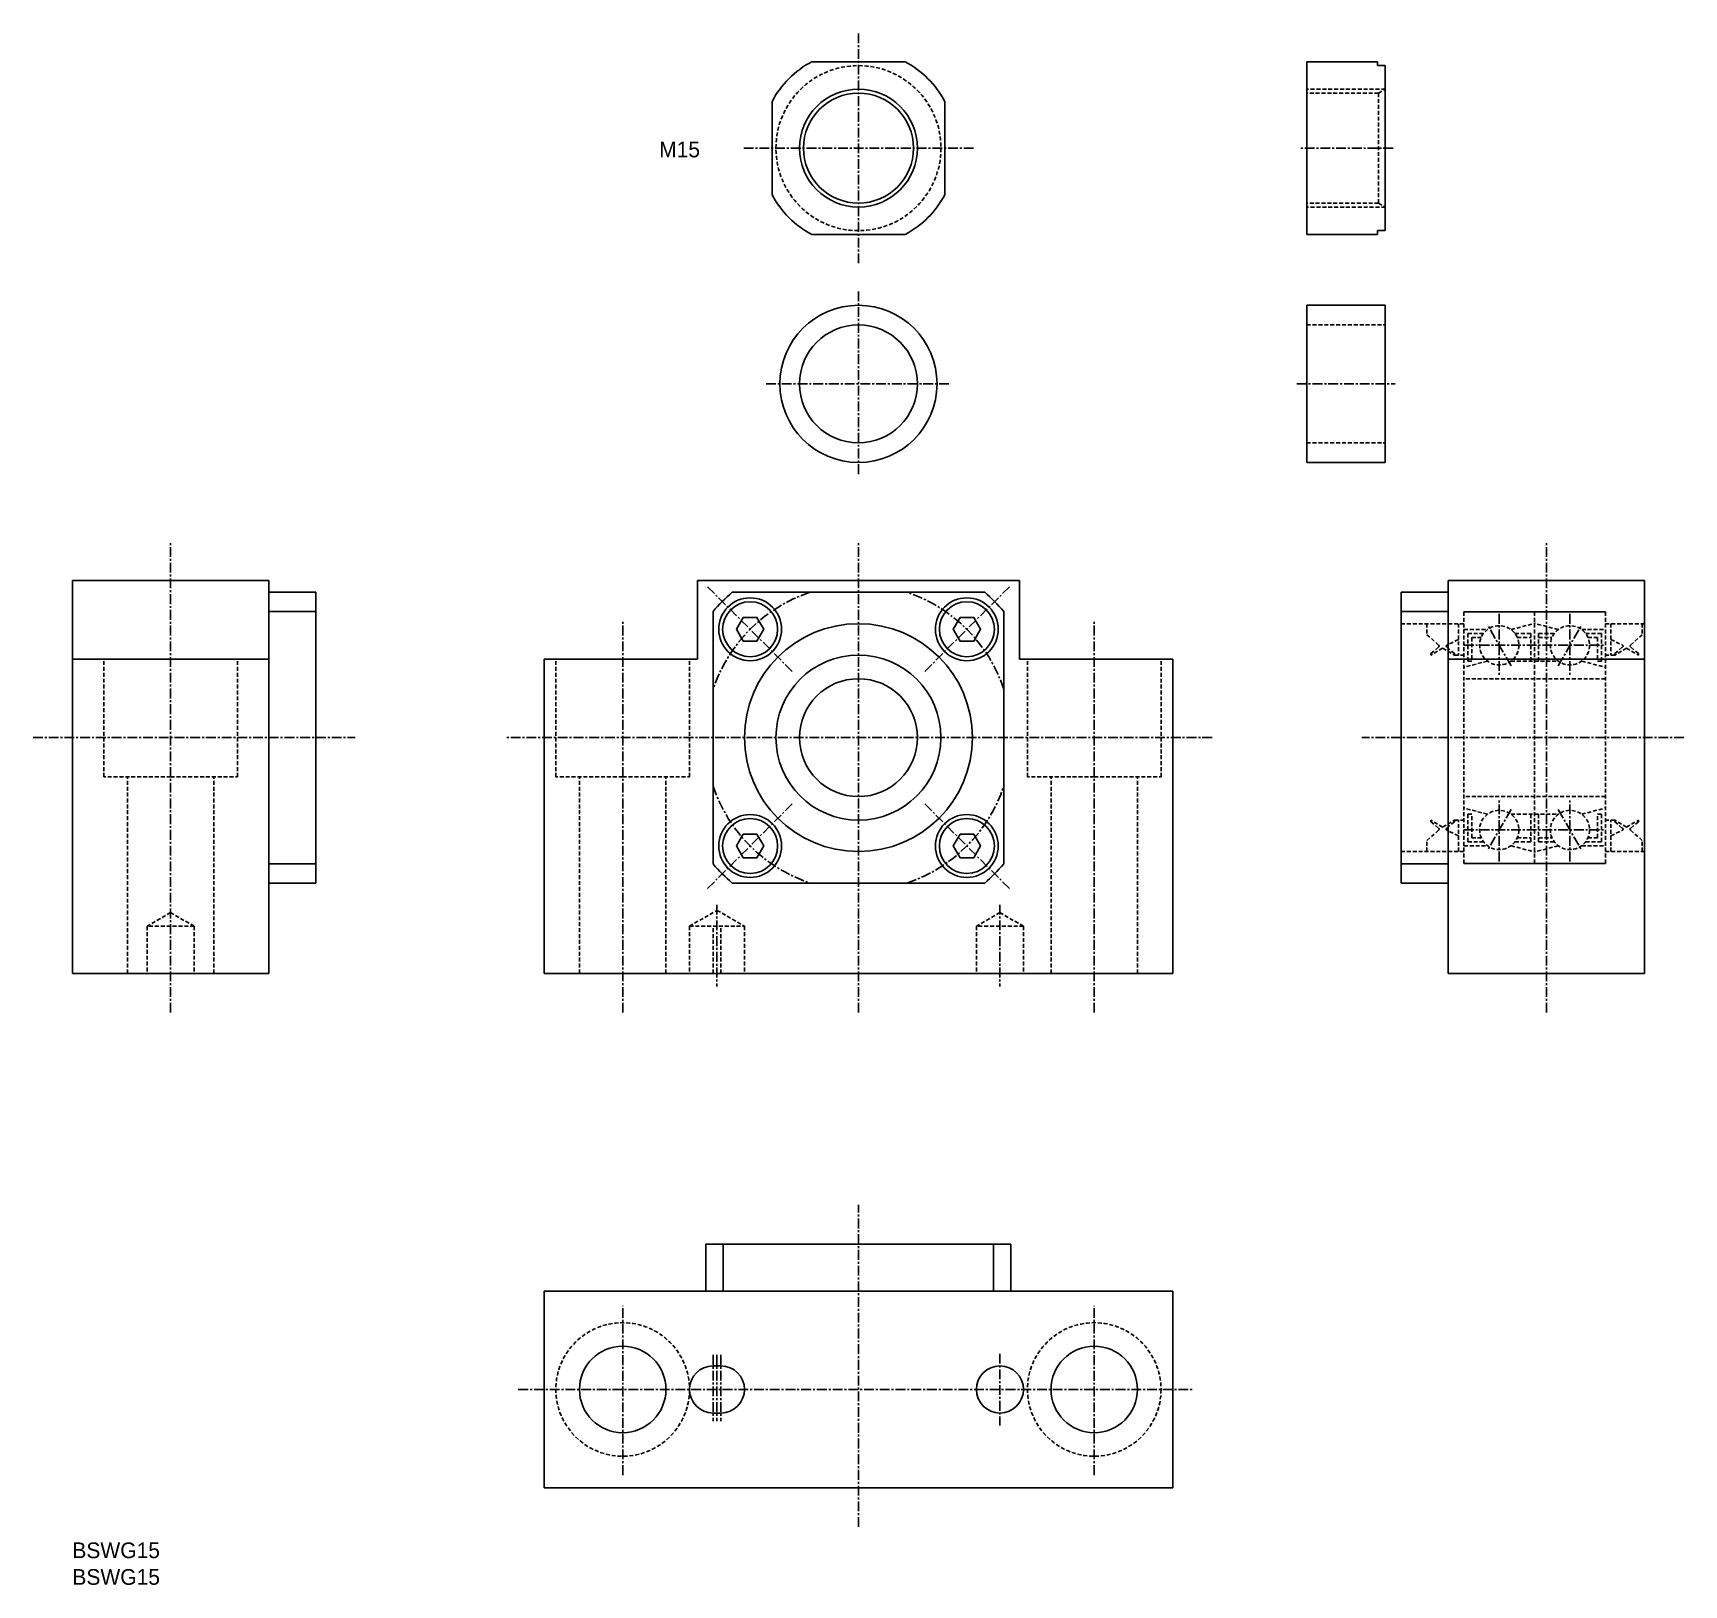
# Model space of a CAD drawing. Extents: x 4 to 214, y 636 to 834.
import ezdxf

# ---------------------------------------------------------------- set-up
doc = ezdxf.new("R2010")
doc.units = 0
doc.linetypes.add('CENTER', pattern=[2, 1.25, -0.25, 0.25, -0.25])
doc.linetypes.add('DASHED', pattern=[0.75, 0.5, -0.25])
doc.layers.get('0').update_dxf_attribs({"linetype": 'CONTINUOUS'})
doc.layers.add('CENTER', color=1, linetype='CENTER')

msp = doc.modelspace()

# ---------------------------------------------------------------- linework, layer by layer
at = {"color": 7, "linetype": 'CONTINUOUS'}
for p, q in [((114.69, 829.94), (102.82, 829.94)), ((165.78, 829.94), (165.78, 807.94)), ((174.78, 829.94), (165.78, 829.94)), ((174.78, 829.94), (174.78, 829.44)), ((175.78, 829.44), (174.78, 829.44)), ((175.78, 829.44), (175.78, 808.44)), ((97.75, 824.88), (97.75, 813)), ((119.75, 813), (119.75, 824.88)), ((102.82, 807.94), (114.69, 807.94)), ((105.79, 807.94), (105.79, 807.94)), ((108.75, 807.94), (108.75, 807.94)), ((165.78, 807.94), (174.78, 807.94)), ((174.78, 808.44), (175.78, 808.44)), ((174.78, 808.44), (174.78, 807.94)), ((175.78, 798.94), (165.78, 798.94)), ((165.78, 798.94), (165.78, 778.94)), ((175.78, 778.94), (175.78, 798.94)), ((175.78, 778.94), (165.78, 778.94)), ((8.73, 763.92), (8.73, 713.92)), ((33.73, 763.92), (8.73, 763.92)), ((33.73, 763.32), (33.73, 763.92)), ((33.73, 713.92), (33.73, 763.32)), ((88.25, 753.92), (88.25, 763.92)), ((129.25, 763.92), (88.25, 763.92)), ((129.25, 753.92), (129.25, 763.92)), ((183.78, 763.92), (208.78, 763.92)), ((183.78, 763.32), (183.78, 763.92)), ((183.78, 713.92), (183.78, 763.32)), ((208.78, 763.92), (208.78, 713.92)), ((39.73, 762.42), (33.73, 762.42)), ((39.73, 725.42), (39.73, 762.42)), ((92.69, 762.42), (124.82, 762.42)), ((177.78, 725.42), (177.78, 762.42)), ((177.78, 762.42), (183.78, 762.42)), ((39.73, 759.98), (33.73, 759.98)), ((90.25, 759.98), (90.25, 727.86)), ((127.25, 759.98), (127.25, 727.86)), ((177.78, 759.98), (183.78, 759.98)), ((33.73, 753.92), (8.73, 753.92)), ((68.75, 753.92), (88.25, 753.92)), ((68.75, 753.92), (68.75, 713.92)), ((148.75, 753.92), (129.25, 753.92)), ((148.75, 753.92), (148.75, 713.92)), ((183.78, 753.92), (208.78, 753.92)), ((39.73, 727.86), (33.73, 727.86)), ((177.78, 727.86), (183.78, 727.86)), ((39.73, 725.42), (33.73, 725.42)), ((92.69, 725.42), (124.82, 725.42)), ((177.78, 725.42), (183.78, 725.42)), ((8.73, 713.92), (33.73, 713.92)), ((68.75, 713.92), (148.75, 713.92)), ((208.78, 713.92), (183.78, 713.92)), ((128.15, 679.47), (89.35, 679.47)), ((89.35, 679.47), (89.35, 673.47)), ((91.55, 679.47), (91.55, 673.47)), ((125.95, 679.47), (125.95, 673.47)), ((128.15, 679.47), (128.15, 673.47)), ((68.75, 673.47), (148.75, 673.47)), ((68.75, 673.47), (68.75, 648.47)), ((148.75, 673.47), (148.75, 648.47)), ((90.25, 663.97), (91.25, 663.97)), ((90.25, 657.97), (91.25, 657.97)), ((148.75, 648.47), (68.75, 648.47))]:
    msp.add_line(p, q, dxfattribs=at)
at = {"color": 3, "linetype": 'DASHED'}
for p, q in [((175.78, 826.44), (165.78, 826.44)), ((174.92, 825.94), (165.78, 825.94)), ((174.92, 825.94), (175.78, 826.44)), ((174.92, 825.94), (174.92, 811.94)), ((174.92, 811.94), (165.78, 811.94)), ((175.78, 811.44), (165.78, 811.44)), ((174.92, 811.94), (175.78, 811.44)), ((165.78, 796.44), (175.78, 796.44)), ((165.78, 781.44), (175.78, 781.44)), ((177.78, 758.42), (185.78, 758.42)), ((181.08, 758.42), (181.08, 757.02)), ((181.08, 758.42), (181.08, 757.02)), ((185.08, 758.42), (185.08, 754.42)), ((203.78, 759.92), (185.78, 759.92)), ((185.78, 759.92), (203.78, 759.92)), ((185.78, 727.92), (185.78, 759.92)), ((191.78, 757.67), (194.78, 758.47)), ((194.78, 759.92), (194.78, 727.92)), ((197.78, 757.67), (194.78, 758.47)), ((203.78, 727.92), (203.78, 759.92)), ((203.78, 759.92), (203.78, 751.42)), ((208.78, 758.42), (203.78, 758.42)), ((204.48, 758.42), (204.48, 754.42)), ((208.48, 758.42), (208.48, 757.02)), ((208.48, 758.42), (208.48, 757.02)), ((181.08, 757.02), (182.58, 755.68)), ((185.08, 756.42), (183.63, 755.7)), ((185.78, 757.67), (188.78, 757.67)), ((186.28, 757.17), (186.28, 753.67)), ((186.28, 757.17), (188.28, 757.17)), ((186.78, 756.67), (186.78, 753.67)), ((186.78, 756.67), (187.99, 756.67)), ((192.28, 757.17), (194.28, 757.17)), ((192.58, 756.67), (194.28, 756.67)), ((194.28, 757.17), (194.28, 753.67)), ((195.28, 757.17), (195.28, 753.67)), ((195.28, 757.17), (197.28, 757.17)), ((195.28, 756.67), (196.99, 756.67)), ((200.78, 757.67), (203.78, 757.67)), ((201.28, 757.17), (203.28, 757.17)), ((201.58, 756.67), (202.78, 756.67)), ((202.78, 756.67), (202.78, 753.67)), ((203.28, 757.17), (203.28, 753.67)), ((204.48, 756.42), (205.94, 755.7)), ((208.48, 757.02), (206.99, 755.68)), ((181.58, 754.62), (182.57, 755.45)), ((183.08, 755.32), (181.58, 754.42)), ((181.58, 754.62), (181.58, 754.42)), ((183.08, 755.32), (184.58, 754.42)), ((184.58, 754.62), (183.6, 755.45)), ((184.58, 754.62), (184.58, 754.42)), ((184.58, 754.42), (185.78, 754.42)), ((204.98, 754.42), (203.78, 754.42)), ((204.98, 754.62), (205.97, 755.45)), ((206.48, 755.32), (204.98, 754.42)), ((204.98, 754.62), (204.98, 754.42)), ((206.48, 755.32), (207.98, 754.42)), ((207.98, 754.62), (207, 755.45)), ((207.98, 754.62), (207.98, 754.42)), ((12.73, 738.92), (12.73, 753.92)), ((29.73, 738.92), (29.73, 753.92)), ((70.25, 738.92), (70.25, 753.92)), ((87.25, 738.92), (87.25, 753.92)), ((130.25, 738.92), (130.25, 753.92)), ((147.25, 738.92), (147.25, 753.92)), ((188.78, 753.67), (185.78, 752.87)), ((186.28, 753.67), (186.78, 753.67)), ((191.78, 753.67), (197.78, 753.67)), ((200.78, 753.67), (203.78, 752.87)), ((202.78, 753.67), (203.28, 753.67)), ((203.28, 753.67), (202.78, 753.67)), ((203.78, 751.42), (185.78, 751.42)), ((21.23, 738.92), (12.73, 738.92)), ((15.73, 713.92), (15.73, 738.92)), ((21.23, 738.92), (29.73, 738.92)), ((26.73, 713.92), (26.73, 738.92)), ((78.75, 738.92), (70.25, 738.92)), ((73.25, 713.92), (73.25, 738.92)), ((78.75, 738.92), (87.25, 738.92)), ((84.25, 713.92), (84.25, 738.92)), ((138.75, 738.92), (130.25, 738.92)), ((133.25, 713.92), (133.25, 738.92)), ((138.75, 738.92), (147.25, 738.92)), ((144.25, 713.92), (144.25, 738.92)), ((203.78, 736.42), (185.78, 736.42)), ((203.78, 727.92), (203.78, 736.42)), ((181.58, 733.22), (181.58, 733.42)), ((183.08, 732.52), (181.58, 733.42)), ((181.58, 733.22), (182.57, 732.38)), ((183.08, 732.52), (184.58, 733.42)), ((184.58, 733.22), (183.6, 732.38)), ((184.58, 733.42), (185.78, 733.42)), ((184.58, 733.22), (184.58, 733.42)), ((185.08, 729.42), (185.08, 733.42)), ((188.78, 734.17), (185.78, 734.97)), ((186.28, 730.67), (186.28, 734.17)), ((186.28, 734.17), (186.78, 734.17)), ((186.78, 731.17), (186.78, 734.17)), ((191.78, 734.17), (197.78, 734.17)), ((194.28, 730.67), (194.28, 734.17)), ((195.28, 730.67), (195.28, 734.17)), ((200.78, 734.17), (203.78, 734.97)), ((202.78, 731.17), (202.78, 734.17)), ((202.78, 734.17), (203.28, 734.17)), ((203.28, 734.17), (202.78, 734.17)), ((203.28, 730.67), (203.28, 734.17)), ((204.98, 733.42), (203.78, 733.42)), ((204.48, 729.42), (204.48, 733.42)), ((204.98, 733.22), (204.98, 733.42)), ((206.48, 732.52), (204.98, 733.42)), ((204.98, 733.22), (205.97, 732.38)), ((206.48, 732.52), (207.98, 733.42)), ((207.98, 733.22), (207, 732.38)), ((207.98, 733.22), (207.98, 733.42)), ((181.08, 730.82), (182.58, 732.16)), ((185.08, 731.42), (183.63, 732.13)), ((186.78, 731.17), (187.99, 731.17)), ((192.58, 731.17), (194.28, 731.17)), ((195.28, 731.17), (196.99, 731.17)), ((201.58, 731.17), (202.78, 731.17)), ((204.48, 731.42), (205.94, 732.13)), ((208.48, 730.82), (206.99, 732.16)), ((177.78, 729.42), (185.78, 729.42)), ((181.08, 729.42), (181.08, 730.82)), ((181.08, 729.42), (181.08, 730.82)), ((185.78, 730.17), (188.78, 730.17)), ((186.28, 730.67), (188.28, 730.67)), ((191.78, 730.17), (194.78, 729.37)), ((192.28, 730.67), (194.28, 730.67)), ((197.78, 730.17), (194.78, 729.37)), ((195.28, 730.67), (197.28, 730.67)), ((200.78, 730.17), (203.78, 730.17)), ((201.28, 730.67), (203.28, 730.67)), ((208.78, 729.42), (203.78, 729.42)), ((208.48, 729.42), (208.48, 730.82)), ((208.48, 729.42), (208.48, 730.82)), ((203.78, 727.92), (185.78, 727.92)), ((185.78, 727.92), (203.78, 727.92)), ((21.23, 721.65), (18.23, 719.92)), ((24.23, 719.92), (21.23, 721.65)), ((87.25, 719.92), (90.75, 721.94)), ((90.75, 721.94), (94.25, 719.92)), ((126.75, 721.65), (123.75, 719.92)), ((129.75, 719.92), (126.75, 721.65)), ((24.23, 719.92), (18.23, 719.92)), ((18.23, 719.92), (18.23, 713.92)), ((24.23, 719.92), (24.23, 713.92)), ((87.25, 719.92), (94.25, 719.92)), ((87.25, 719.92), (87.25, 713.92)), ((90.25, 713.92), (90.25, 719.92)), ((91.25, 713.92), (91.25, 719.92)), ((94.25, 719.92), (94.25, 713.92)), ((129.75, 719.92), (123.75, 719.92)), ((123.75, 719.92), (123.75, 713.92)), ((129.75, 719.92), (129.75, 713.92))]:
    msp.add_line(p, q, dxfattribs=at)
at = {"color": 7, "linetype": 'CONTINUOUS'}
for points in [[(94.1, 759.21), (93.23, 757.71), (94.1, 756.21), (95.83, 756.21), (96.7, 757.71), (95.83, 759.21)], [(121.68, 759.21), (120.81, 757.71), (121.68, 756.21), (123.41, 756.21), (124.28, 757.71), (123.41, 759.21)], [(94.1, 731.63), (93.23, 730.13), (94.1, 728.63), (95.83, 728.63), (96.7, 730.13), (95.83, 731.63)], [(121.68, 731.63), (120.81, 730.13), (121.68, 728.63), (123.41, 728.63), (124.28, 730.13), (123.41, 731.63)]]:
    msp.add_lwpolyline(points, close=True, dxfattribs=at)
at = {"color": 3, "linetype": 'DASHED'}
for centre, radius in [((108.75, 818.94), 10.5), ((190.28, 755.67), 2.5), ((199.28, 755.67), 2.5), ((190.28, 732.17), 2.5), ((199.28, 732.17), 2.5), ((78.75, 660.97), 8.5), ((138.75, 660.97), 8.5)]:
    msp.add_circle(centre, radius, dxfattribs=at)
at = {"color": 3, "linetype": 'CONTINUOUS'}
msp.add_circle((108.75, 818.94), 7.5, dxfattribs=at)
at = {"color": 7, "linetype": 'CONTINUOUS'}
for centre, radius in [((108.75, 818.94), 7), ((108.75, 788.94), 10), ((108.75, 788.94), 7.5), ((94.97, 757.71), 4), ((94.97, 757.71), 3.5), ((122.54, 757.71), 4), ((122.54, 757.71), 3.5), ((108.75, 743.92), 14.5), ((108.75, 743.92), 10.5), ((108.75, 743.92), 7.5), ((94.97, 730.13), 4), ((94.97, 730.13), 3.5), ((122.54, 730.13), 4), ((122.54, 730.13), 3.5), ((78.75, 660.97), 5.5), ((138.75, 660.97), 5.5), ((126.75, 660.97), 3)]:
    msp.add_circle(centre, radius, dxfattribs=at)
for centre, radius, start, end in [((108.75, 818.94), 12.5, 118.3576, 151.6424), ((108.75, 818.94), 12.5, 28.3576, 61.6424), ((108.75, 818.94), 12.5, 208.3576, 241.6424), ((108.75, 818.94), 12.5, 298.3576, 331.6424), ((108.75, 743.92), 24.5, 130.9657, 139.0343), ((108.75, 743.92), 24.5, 40.9657, 49.0343), ((108.75, 743.92), 24.5, 220.9657, 229.0343), ((108.75, 743.92), 24.5, 310.9657, 319.0343), ((90.25, 660.97), 3, 90.0001, 270.0001), ((91.25, 660.97), 3, 270.0001, 90.0001)]:
    msp.add_arc(centre, radius, start, end, dxfattribs=at)
at = {"color": 3, "linetype": 'DASHED'}
for centre, start, end in [((182.48, 755.57), 310.2311, 48.0883), ((183.69, 755.57), 116.1501, 229.7689), ((205.88, 755.57), 310.2311, 63.8499), ((207.09, 755.57), 131.9117, 229.7689), ((182.48, 732.27), 311.9117, 49.7689), ((183.69, 732.27), 130.2311, 243.8499), ((205.88, 732.27), 296.1501, 49.7689), ((207.09, 732.27), 130.2311, 228.0883)]:
    msp.add_arc(centre, 0.15, start, end, dxfattribs=at)
at = {"layer": 'CENTER', "color": 1, "linetype": 'CENTER'}
for p, q in [((108.75, 804.29), (108.75, 833.59)), ((123.4, 818.94), (94.11, 818.94)), ((176.78, 818.94), (164.78, 818.94)), ((108.75, 800.7), (108.75, 777.19)), ((97, 788.94), (120.51, 788.94)), ((164.53, 788.94), (177.03, 788.94)), ((21.23, 708.92), (21.23, 768.92)), ((108.75, 708.92), (108.75, 768.92)), ((196.28, 708.92), (196.28, 768.92)), ((89.54, 763.13), (100.39, 752.28)), ((127.97, 763.13), (117.12, 752.28)), ((78.75, 708.92), (78.75, 758.92)), ((138.75, 708.92), (138.75, 758.92)), ((190.28, 759.67), (190.28, 751.67)), ((199.28, 759.67), (199.28, 751.67)), ((191.78, 753.07), (188.78, 758.27)), ((197.78, 753.07), (200.78, 758.27)), ((197.78, 753.07), (200.78, 758.27)), ((185.78, 755.67), (203.78, 755.67)), ((3.73, 743.92), (44.73, 743.92)), ((153.75, 743.92), (63.75, 743.92)), ((213.78, 743.92), (172.78, 743.92)), ((89.54, 724.7), (100.39, 735.56)), ((127.97, 724.7), (117.12, 735.56)), ((190.28, 728.17), (190.28, 736.17)), ((199.28, 728.17), (199.28, 736.17)), ((191.78, 734.77), (188.78, 729.57)), ((197.78, 734.77), (200.78, 729.57)), ((197.78, 734.77), (200.78, 729.57)), ((185.78, 732.17), (203.78, 732.17)), ((90.75, 722.65), (90.75, 712.27)), ((126.75, 722.65), (126.75, 712.27)), ((108.75, 643.47), (108.75, 684.47)), ((78.75, 650.08), (78.75, 671.59)), ((138.75, 650.08), (138.75, 671.59)), ((90.25, 665.36), (90.25, 656.95)), ((90.75, 665.36), (90.75, 656.95)), ((91.25, 665.36), (91.25, 656.95)), ((126.75, 665.52), (126.75, 656.39)), ((65.47, 660.97), (151.21, 660.97))]:
    msp.add_line(p, q, dxfattribs=at)
for start, end in [(108.4287, 161.5713), (18.4287, 71.5713), (198.4287, 251.5713), (288.4287, 341.5713)]:
    msp.add_arc((108.75, 743.92), 19.5, start, end, dxfattribs=at)

# ---------------------------------------------------------------- texts
at = {"color": 7, "linetype": 'CONTINUOUS'}
for s, p in [('M15', (83.39, 817.77)), ('BSWG15', (8.73, 639.5)), ('BSWG15', (8.73, 636.11))]:
    msp.add_text(s, height=2, dxfattribs=at).set_placement(p)

doc.saveas('drawing.dxf')
